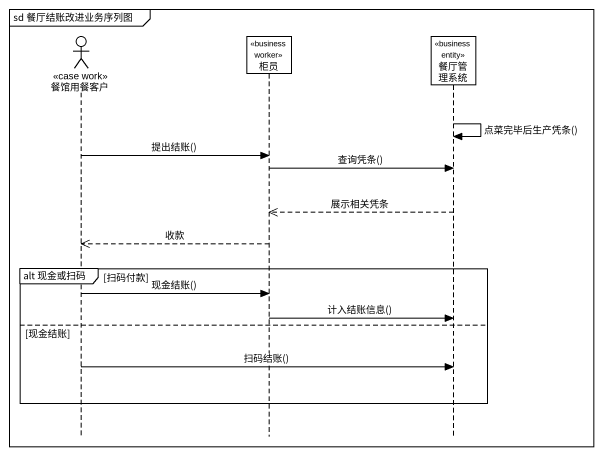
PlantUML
@startuml
mainframe sd 餐厅结账改进业务序列图
hide footbox
actor 餐馆用餐客户 <<case work>>
participant 柜员 <<business worker>>
participant 餐厅管理系统 <<business entity>>

餐厅管理系统 -> 餐厅管理系统 : 点菜完毕后生产凭条()
餐馆用餐客户 -> 柜员 : 提出结账()
柜员 -> 餐厅管理系统 : 查询凭条()
餐厅管理系统 -->> 柜员 : 展示相关凭条
柜员 -->> 餐馆用餐客户 : 收款
group alt 现金或扫码 [扫码付款]
  餐馆用餐客户 -> 柜员 : 现金结账()
  柜员 -> 餐厅管理系统 : 计入结账信息()
else 现金结账
  餐馆用餐客户 -> 餐厅管理系统 : 扫码结账()
end
@enduml
